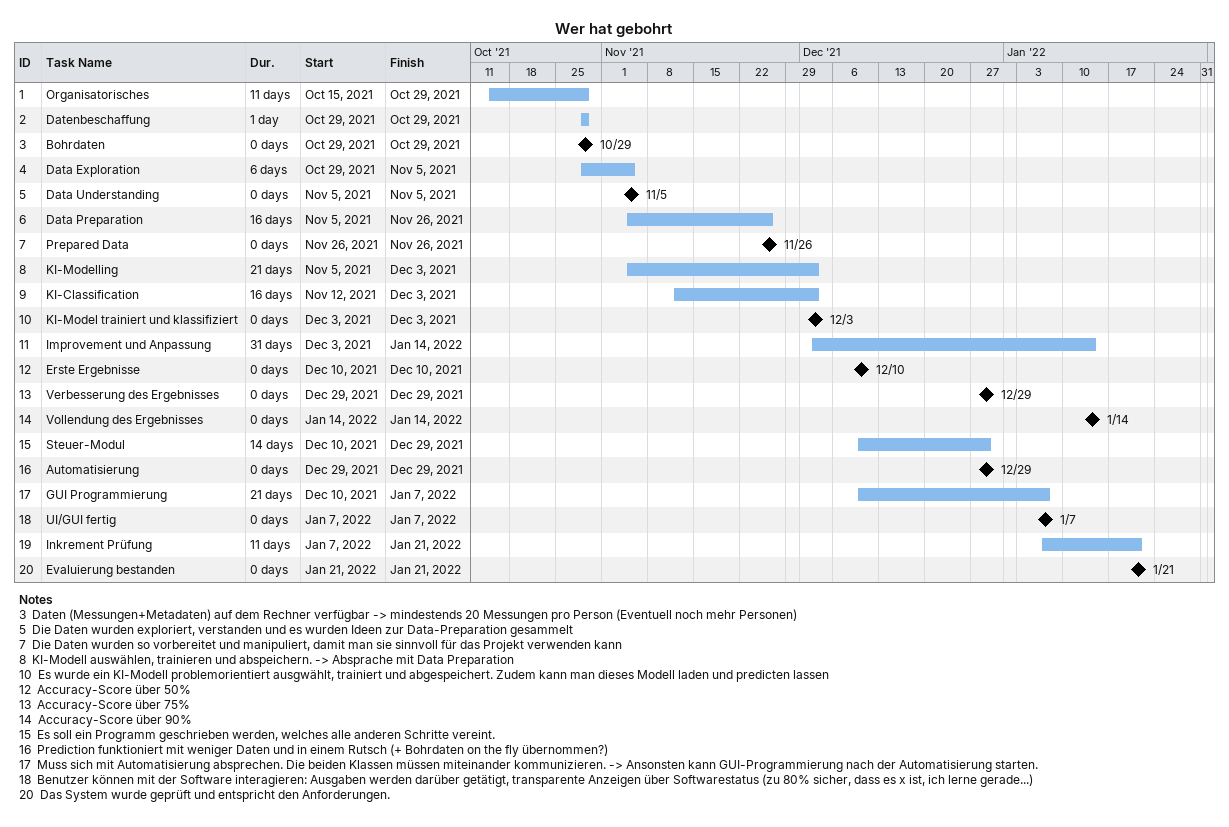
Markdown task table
Wer hat gebohrt

| ID | Task | Duration | Start | Finish |
|---|---|---|---|---|
| 1 | Organisatorisches | 11d | 2021-10-15 | 2021-10-29 |
| 2 | Datenbeschaffung | 1d | 2021-10-29 | 2021-10-29 |
| 3 | Bohrdaten | 0d | 2021-10-29 | 2021-10-29 |
| 4 | Data Exploration | 6d | 2021-10-29 | 2021-11-05 |
| 5 | Data Understanding | 0d | 2021-11-05 | 2021-11-05 |
| 6 | Data Preparation | 16d | 2021-11-05 | 2021-11-26 |
| 7 | Prepared Data | 0d | 2021-11-26 | 2021-11-26 |
| 8 | KI-Modelling | 21d | 2021-11-05 | 2021-12-03 |
| 9 | KI-Classification | 16d | 2021-11-12 | 2021-12-03 |
| 10 | KI-Model trainiert und klassifiziert | 0d | 2021-12-03 | 2021-12-03 |
| 11 | Improvement und Anpassung | 31d | 2021-12-03 | 2022-01-14 |
| 12 | Erste Ergebnisse | 0d | 2021-12-10 | 2021-12-10 |
| 13 | Verbesserung des Ergebnisses | 0d | 2021-12-29 | 2021-12-29 |
| 14 | Vollendung des Ergebnisses | 0d | 2022-01-14 | 2022-01-14 |
| 15 | Steuer-Modul | 14d | 2021-12-10 | 2021-12-29 |
| 16 | Automatisierung | 0d | 2021-12-29 | 2021-12-29 |
| 17 | GUI Programmierung | 21d | 2021-12-10 | 2022-01-07 |
| 18 | UI/GUI fertig | 0d | 2022-01-07 | 2022-01-07 |
| 19 | Inkrement Prüfung | 11d | 2022-01-07 | 2022-01-21 |
| 20 | Evaluierung bestanden | 0d | 2022-01-21 | 2022-01-21 |

Notes
- 3: Daten (Messungen+Metadaten) auf dem Rechner verfügbar -> mindestends 20 Messungen pro Person (Eventuell noch mehr Personen)
- 5: Die Daten wurden exploriert, verstanden und es wurden Ideen zur Data-Preparation gesammelt
- 7: Die Daten wurden so vorbereitet und manipuliert, damit man sie sinnvoll für das Projekt verwenden kann
- 8: KI-Modell auswählen, trainieren und abspeichern. -> Absprache mit Data Preparation
- 10: Es wurde ein KI-Modell problemorientiert ausgwählt, trainiert und abgespeichert. Zudem kann man dieses Modell laden und predicten lassen
- 12: Accuracy-Score über 50%
- 13: Accuracy-Score über 75%
- 14: Accuracy-Score über 90%
- 15: Es soll ein Programm geschrieben werden, welches alle anderen Schritte vereint.
- 16: Prediction funktioniert mit weniger Daten und in einem Rutsch (+ Bohrdaten on the fly übernommen?)
- 17: Muss sich mit Automatisierung absprechen. Die beiden Klassen müssen miteinander kommunizieren. -> Ansonsten kann GUI-Programmierung nach der Automatisierung starten.
- 18: Benutzer können mit der Software interagieren: Ausgaben werden darüber getätigt, transparente Anzeigen über Softwarestatus (zu 80% sicher, dass es x ist, ich lerne gerade...)
- 20: Das System wurde geprüft und entspricht den Anforderungen.
